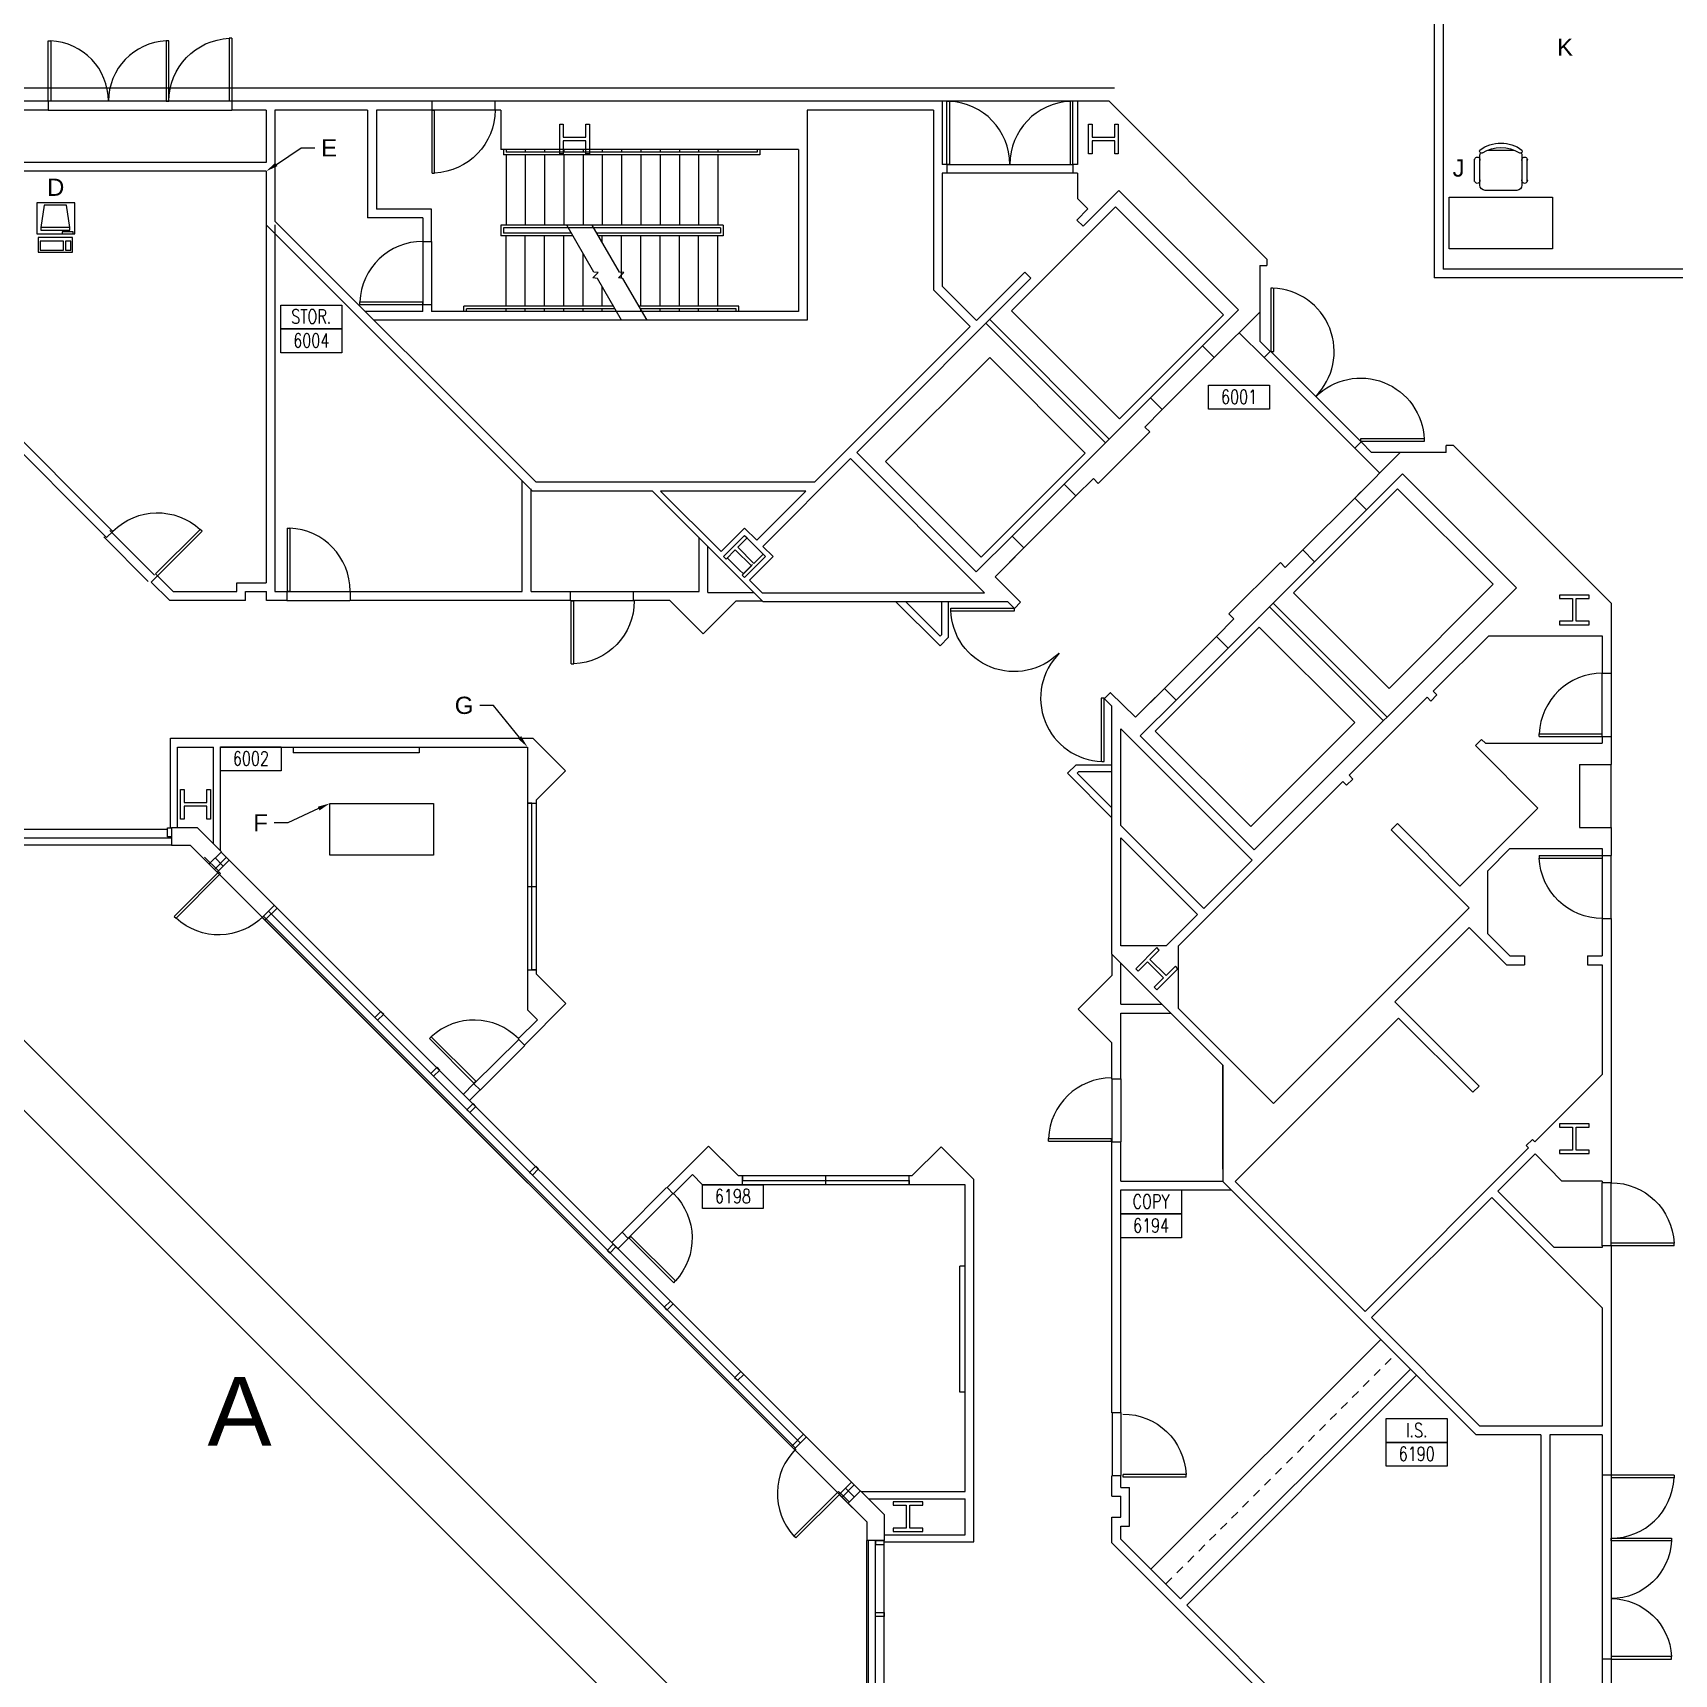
# Model space of a CAD drawing. Header units: metres. Extents: x 21.4 to 86, y 21.4 to 86.
# Drawn here: x 50.03 to 73.84, y 50.12 to 73.93 of the extents above; entities that cross this region are included whole.
import ezdxf
from ezdxf import colors
from ezdxf.entities.mleader import LeaderData, LeaderLine
from ezdxf.enums import TextEntityAlignment as Align
from ezdxf.math import Vec2, Vec3

# ---------------------------------------------------------------- set-up
doc = ezdxf.new("R2010")
doc.units = ezdxf.units.M
doc.header["$LTSCALE"] = 0.5
doc.header["$MEASUREMENT"] = 0
doc.linetypes.add('HIDDEN', pattern=[0.375, 0.25, -0.125])
for name, color, linetype in [('CHAIRS', 4, 'Continuous'), ('CPU', 6, 'Continuous'), ('E-B-FURR', 6, 'Continuous'), ('E-B-GLAZ', 8, 'Continuous'), ('E-B-MULL', 8, 'Continuous'), ('E-F-CASE', 4, 'Continuous'), ('E-F-DOOR', 3, 'Continuous'), ('E-F-STAIR', 8, 'Continuous'), ('E-S-COLM', 8, 'Continuous'), ('FURNITURE', 3, 'Continuous'), ('IDOORE', 2, 'Continuous'), ('IWALLE', 3, 'Continuous'), ('RMNUM', 40, 'Continuous')]:
    doc.layers.add(name, color=color, linetype=linetype)
for name, color, linetype, transparency in [('E-B-CORE', 8, 'Continuous', 0.5), ('E-B-ELEV', 8, 'Continuous', 0.25), ('E-B-SHEL', 40, 'Continuous', 0.25), ('E-C-HEAD', 5, 'Continuous', 0.25)]:
    doc.layers.add(name, color=color, linetype=linetype, transparency=transparency)
doc.layers.add('LABEL TEXT', color=1, linetype='Continuous', plot=False)
doc.styles.add('ROMANS', font='romans', dxfattribs={"width": 0.75, "height": 8})
doc.styles.get("Standard").update_dxf_attribs({"font": 'arial.ttf'})

# ---------------------------------------------------------------- blocks, each defined once
blk = doc.blocks.new('DOOR')
for p, q in [((23.430248, -26.001126), (23.430248, -62.225809)), ((25.177282, -26.001126), (23.430248, -26.001126)), ((25.177282, -62.225809), (25.177282, -26.001126)), ((23.902282, -62.225809), (25.177282, -62.225809))]:
    blk.add_line(p, q)
blk.add_arc((25.177282, -26.001126), 36.224684, 135, 267.984193)
blk = doc.blocks.new('DR-36')
for p, q in [((0, 36), (0, 0)), ((0, 36), (1.5, 36)), ((1.5, 36), (1.5, 0)), ((0, 0), (1.5, 0))]:
    blk.add_line(p, q)
blk.add_arc((0, 0), 36, 0, 87.61406)
blk = doc.blocks.new('DR-69P')
for points in [[(1.5, 0), (0, 0), (0, 34.5), (1.5, 34.5)], [(67.5, 0), (69, 0), (69, 34.5), (67.5, 34.5)]]:
    blk.add_lwpolyline(points, close=True)
for centre, start, end in [((0, 0), 0, 87.51045), ((69, 0), 92.48955, 180)]:
    blk.add_arc(centre, 34.5, start, end)
blk = doc.blocks.new('DR-72P')
for points in [[(1.5, 0), (0, 0), (0, 36), (1.5, 36)], [(70.5, 0), (72, 0), (72, 36), (70.5, 36)]]:
    blk.add_lwpolyline(points, close=True)
for centre, start, end in [((0, 0), 0, 87.61406), ((72, 0), 92.38594, 180)]:
    blk.add_arc(centre, 36, start, end)
blk = doc.blocks.new('RMNUM')
at = {"layer": 'RMNUM'}
blk.add_lwpolyline([(-16.33354, 6.674702), (18.388073, 6.674702), (18.388073, -6.982766), (-16.33354, -6.982766), (-16.33354, 6.674702)], dxfattribs=at)
at = {"layer": 'RMNUM', "style": 'ROMANS', "width": 0.75}
blk.add_attdef('NUMBER', text='', height=8, dxfattribs=at).set_placement((1.027267, 0.114097), align=Align.MIDDLE_CENTER)
blk = doc.blocks.new('RECTANG')
for p, q in [((1, 1), (0, 1)), ((0, 1), (0, 0)), ((1, 0), (1, 1)), ((0, 0), (1, 0))]:
    blk.add_line(p, q)
blk = doc.blocks.new('IBMAT', base_point=(61, 306))
for p, q in [((75, 307), (75, 306)), ((81, 307), (75, 307)), ((81, 306), (81, 307))]:
    blk.add_line(p, q)
at = {"xscale": 21, "yscale": 17, "zscale": 21}
blk.add_blockref('RECTANG', (61, 306), dxfattribs=at)
blk = doc.blocks.new('KEYBOARD', base_point=(60, 294))
for p, xscale, yscale, zscale in [((60, 294), 19, 8, 19), ((61, 295), 13, 5, 13), ((75, 295), 3, 5, 3)]:
    blk.add_blockref('RECTANG', p, dxfattribs=dict(xscale=xscale, yscale=yscale, zscale=zscale))
blk = doc.blocks.new('COMPUTER')
for p, q in [((-6.64, 16.23), (-8.5, 3.5)), ((6.08, 16.23), (-6.64, 16.23)), ((8, 3.5), (6.08, 16.23)), ((-8.5, 3.5), (-8.5, 2.04)), ((8, 3.5), (-8.5, 3.5)), ((-8.5, 2.04), (8, 2.04)), ((8, 2.04), (8, 3.5))]:
    blk.add_line(p, q)
at = {"xscale": 1.033846153846154, "yscale": 1.033846153846154, "zscale": 1.033846153846154}
for name, p in [('IBMAT', (-10.86, 0)), ('KEYBOARD', (-10.05, -10.5))]:
    blk.add_blockref(name, p, dxfattribs=at)
blk = doc.blocks.new('CHAIR7')
for p, q in [((20, 12), (3, 12)), ((5.12, 15.04), (17.88, 15.04)), ((0, 9), (0, -9)), ((23, -7.44), (23, 7.44)), ((3, -12), (20, -12)), ((5.12, -15), (17.88, -15))]:
    blk.add_line(p, q)
for centre, radius, start, end in [((3, 9), 3, 90, 180), ((5.56, 13.54), 1.56, 73.7398, 286.2602), ((17.44, 13.54), 1.56, 253.7398, 106.2602), ((20, 9), 3, 62.41556, 90), ((22.34, 11.12), 1.1, 53.30994, 212.02741), ((4.82, 0), 19.64, 327.57575, 32.42425), ((7, 0), 20, 323.1301, 36.8699), ((3, -9), 3, 180, 270), ((5.56, -13.5), 1.56, 73.7398, 286.2602), ((17.44, -13.5), 1.56, 253.7398, 106.2602), ((20, -9), 3, 270, 297.58444), ((22.34, -11.12), 1.1, 147.97259, 306.69006)]:
    blk.add_arc(centre, radius, start, end)

msp = doc.modelspace()

# ---------------------------------------------------------------- linework, layer by layer
at = {"layer": 'E-B-CORE'}
for p, q in [((50.254, 72.939), (49.632, 72.939)), ((50.254, 72.939), (50.254, 72.812)), ((53.543, 72.939), (52.921, 72.939)), ((52.921, 72.939), (52.921, 72.812)), ((55.823, 72.939), (53.543, 72.939)), ((55.823, 72.812), (55.823, 72.939)), ((63.221, 72.939), (56.737, 72.939)), ((56.737, 72.812), (56.737, 72.939)), ((63.221, 72.939), (63.221, 72.024)), ((65.642, 72.939), (65.186, 72.939)), ((65.186, 72.939), (65.186, 72.024)), ((67.93, 70.651), (65.642, 72.939)), ((50.254, 72.812), (49.759, 72.812)), ((53.416, 72.812), (52.921, 72.812)), ((53.416, 72.812), (53.416, 72.05)), ((54.889, 72.812), (53.543, 72.812)), ((53.543, 72.812), (53.543, 71.199)), ((54.889, 72.812), (54.889, 71.247)), ((55.016, 72.812), (55.016, 71.374)), ((55.823, 72.812), (55.016, 72.812)), ((56.82, 72.812), (56.737, 72.812)), ((56.82, 72.812), (56.82, 72.238)), ((61.265, 72.812), (61.265, 69.764)), ((63.094, 72.812), (61.265, 72.812)), ((63.094, 72.812), (63.094, 70.206)), ((61.138, 72.238), (56.82, 72.238)), ((61.138, 72.238), (61.138, 69.891)), ((53.416, 71.923), (49.632, 71.923)), ((53.416, 72.05), (49.759, 72.05)), ((53.416, 71.923), (53.416, 71.146)), ((63.289, 72.024), (63.221, 72.024)), ((63.289, 72.024), (63.289, 71.897)), ((65.186, 72.024), (65.118, 72.024)), ((65.118, 72.024), (65.118, 71.897)), ((63.221, 71.897), (63.221, 70.259)), ((63.289, 71.897), (63.221, 71.897)), ((65.186, 71.897), (65.118, 71.897)), ((65.186, 71.897), (65.186, 71.527)), ((65.186, 71.527), (65.336, 71.377)), ((65.265, 71.126), (65.785, 71.646)), ((65.785, 71.646), (67.518, 69.913)), ((57.331, 67.412), (53.543, 71.199)), ((55.69, 71.247), (54.889, 71.247)), ((55.817, 71.374), (55.016, 71.374)), ((55.69, 71.247), (55.69, 70.907)), ((55.817, 70.907), (55.817, 71.374)), ((65.175, 71.216), (65.336, 71.377)), ((65.265, 71.126), (65.175, 71.216)), ((57.278, 67.285), (53.416, 71.146)), ((55.69, 70.907), (55.817, 70.907)), ((67.828, 70.558), (67.93, 70.558)), ((67.828, 70.558), (67.828, 69.461)), ((67.93, 70.651), (67.93, 70.558)), ((61.983, 67.845), (64.51, 70.372)), ((63.221, 70.259), (63.719, 69.76)), ((63.719, 69.76), (64.42, 70.461)), ((64.51, 70.372), (64.42, 70.461)), ((63.094, 70.206), (63.63, 69.671)), ((55.69, 69.891), (54.851, 69.891)), ((61.265, 69.764), (54.978, 69.764)), ((55.69, 69.891), (55.69, 69.992)), ((55.69, 69.992), (55.817, 69.992)), ((55.817, 69.992), (55.817, 69.891)), ((61.138, 69.891), (55.817, 69.891)), ((66.998, 69.393), (67.518, 69.913)), ((67.168, 69.222), (67.828, 69.882)), ((61.371, 67.412), (63.63, 69.671)), ((67.528, 69.582), (67.89, 69.22)), ((66.998, 69.393), (67.168, 69.222)), ((67.828, 69.461), (67.98, 69.309)), ((67.89, 69.22), (67.98, 69.309)), ((64.991, 67.386), (66.243, 68.638)), ((66.243, 68.638), (66.414, 68.468)), ((66.16, 68.214), (66.414, 68.468)), ((65.487, 67.397), (66.232, 68.142)), ((66.16, 68.214), (66.232, 68.142)), ((69.207, 67.908), (69.297, 67.998)), ((69.569, 67.546), (69.207, 67.908)), ((69.451, 67.843), (69.297, 67.998)), ((70.534, 67.843), (70.534, 67.945)), ((70.636, 67.945), (70.534, 67.945)), ((72.923, 65.657), (70.636, 67.945)), ((60.622, 66.483), (61.893, 67.755)), ((61.893, 67.755), (63.837, 65.811)), ((61.983, 67.845), (63.716, 66.111)), ((69.207, 67.184), (69.866, 67.843)), ((70.534, 67.843), (69.451, 67.843)), ((61.371, 67.412), (57.331, 67.412)), ((64.991, 67.386), (65.162, 67.215)), ((65.162, 67.215), (65.415, 67.469)), ((65.415, 67.469), (65.487, 67.397)), ((69.377, 67.013), (69.898, 67.534)), ((71.55, 65.881), (69.898, 67.534)), ((59.022, 67.285), (57.278, 67.285)), ((59.022, 67.285), (60.62, 65.684)), ((61.244, 67.285), (59.139, 67.285)), ((59.139, 67.285), (60.016, 66.407)), ((60.532, 66.573), (61.244, 67.285)), ((69.207, 67.184), (69.296, 67.274)), ((69.377, 67.013), (69.207, 67.184)), ((60.357, 66.748), (60.016, 66.407)), ((60.357, 66.748), (60.532, 66.573)), ((60.357, 66.641), (60.662, 66.335)), ((60.622, 66.483), (60.77, 66.335)), ((63.716, 66.111), (64.237, 66.632)), ((63.716, 66.111), (64.237, 66.632)), ((63.99, 66.043), (64.407, 66.461)), ((64.154, 66.207), (64.407, 66.461)), ((64.237, 66.632), (64.407, 66.461)), ((64.237, 66.632), (64.407, 66.461)), ((68.199, 66.176), (68.452, 66.43)), ((68.623, 66.259), (68.452, 66.43)), ((60.105, 66.317), (60.28, 66.142)), ((60.77, 66.335), (60.428, 65.994)), ((67.37, 65.006), (68.623, 66.259)), ((67.382, 65.503), (68.127, 66.248)), ((68.199, 66.176), (68.127, 66.248)), ((60.28, 66.142), (60.339, 66.084)), ((60.428, 65.994), (60.611, 65.811)), ((63.99, 66.043), (64.359, 65.671)), ((60.611, 65.811), (63.837, 65.811)), ((67.748, 62.08), (71.55, 65.881)), ((60.62, 65.684), (64.168, 65.684)), ((63.191, 65.038), (62.544, 65.684)), ((63.191, 65.038), (62.544, 65.684)), ((63.191, 65.182), (62.688, 65.684)), ((63.215, 65.206), (63.215, 65.684)), ((63.316, 65.164), (63.316, 65.684)), ((64.168, 65.684), (64.27, 65.581)), ((64.27, 65.581), (64.359, 65.671)), ((67.454, 65.431), (67.382, 65.503)), ((72.923, 65.657), (72.923, 64.642)), ((67.2, 65.177), (67.454, 65.431)), ((63.215, 65.206), (63.191, 65.182)), ((63.316, 65.164), (63.191, 65.038)), ((67.37, 65.006), (67.2, 65.177)), ((70.345, 64.383), (71.149, 65.187)), ((71.149, 65.187), (72.796, 65.187)), ((72.796, 65.187), (72.796, 64.642)), ((72.796, 64.642), (72.923, 64.642)), ((65.573, 64.272), (65.662, 64.362)), ((66.028, 64.005), (65.661, 64.364)), ((66.028, 64.005), (66.445, 64.423)), ((66.192, 64.169), (66.445, 64.423)), ((66.616, 64.252), (66.445, 64.423)), ((66.616, 64.252), (66.445, 64.423)), ((69.124, 63.162), (70.255, 64.293)), ((70.309, 64.239), (70.255, 64.293)), ((70.309, 64.239), (70.399, 64.329)), ((70.399, 64.329), (70.345, 64.383)), ((65.684, 64.164), (65.572, 64.274)), ((65.684, 62.688), (65.684, 64.164)), ((66.096, 63.732), (66.616, 64.252)), ((66.096, 63.732), (66.616, 64.252)), ((65.811, 62.436), (65.811, 63.837)), ((67.716, 61.933), (65.811, 63.837)), ((67.748, 62.08), (66.096, 63.732)), ((70.956, 63.593), (71.046, 63.682)), ((71.862, 62.686), (70.956, 63.593)), ((71.102, 63.626), (71.046, 63.682)), ((71.102, 63.626), (72.796, 63.626)), ((72.796, 63.727), (72.923, 63.727)), ((72.796, 63.727), (72.796, 63.626)), ((72.923, 63.727), (72.923, 63.321)), ((65.164, 63.316), (65.038, 63.191)), ((65.684, 62.544), (65.038, 63.191)), ((65.684, 62.544), (65.038, 63.191)), ((65.164, 63.316), (65.684, 63.316)), ((65.206, 63.215), (65.182, 63.191)), ((65.684, 62.688), (65.182, 63.191)), ((65.206, 63.215), (65.684, 63.215)), ((69.088, 63.018), (69.178, 63.108)), ((69.178, 63.108), (69.124, 63.162)), ((72.466, 63.321), (72.466, 62.406)), ((72.466, 63.321), (72.923, 63.321)), ((65.684, 60.566), (65.684, 63.087)), ((66.651, 60.689), (69.034, 63.072)), ((69.088, 63.018), (69.034, 63.072)), ((71.862, 62.686), (70.731, 61.555)), ((65.684, 62.369), (65.684, 62.544)), ((67.015, 61.232), (65.811, 62.436)), ((69.734, 62.371), (69.824, 62.461)), ((70.731, 61.555), (69.824, 62.461)), ((72.466, 62.406), (72.923, 62.406)), ((72.923, 62.406), (72.923, 62)), ((65.684, 60.566), (65.684, 62.189)), ((66.925, 61.142), (65.811, 62.256)), ((65.811, 60.689), (65.811, 62.256)), ((70.866, 61.24), (69.734, 62.371)), ((67.015, 61.232), (67.716, 61.933)), ((71.457, 62.102), (71.134, 61.778)), ((71.457, 62.102), (72.796, 62.102)), ((72.796, 62.102), (72.796, 62)), ((72.796, 62), (72.923, 62)), ((71.134, 60.864), (71.134, 61.778)), ((68.028, 58.402), (70.866, 61.24)), ((66.472, 60.689), (66.925, 61.142)), ((69.788, 59.875), (70.866, 60.952)), ((71.405, 60.414), (70.866, 60.952)), ((72.796, 61.086), (72.923, 61.086)), ((72.796, 61.086), (72.796, 60.541)), ((72.923, 61.086), (72.923, 57.252)), ((71.457, 60.541), (71.134, 60.864)), ((67.292, 58.959), (65.684, 60.566)), ((66.472, 60.689), (65.811, 60.689)), ((66.651, 59.779), (66.651, 60.689)), ((71.457, 60.541), (71.67, 60.541)), ((71.67, 60.541), (71.67, 60.414)), ((72.584, 60.541), (72.584, 60.414)), ((72.584, 60.541), (72.796, 60.541)), ((71.405, 60.414), (71.67, 60.414)), ((72.584, 60.414), (72.796, 60.414)), ((72.796, 60.414), (72.796, 58.824)), ((68.028, 58.402), (66.651, 59.779)), ((71.01, 58.654), (69.788, 59.875)), ((67.471, 57.271), (69.842, 59.641)), ((70.92, 58.564), (69.842, 59.641)), ((67.292, 57.45), (67.292, 58.959)), ((67.292, 58.959), (67.292, 57.271)), ((71.818, 57.845), (72.796, 58.824)), ((70.92, 58.564), (71.01, 58.654)), ((71.692, 57.791), (71.782, 57.881)), ((71.818, 57.845), (71.782, 57.881)), ((69.357, 55.385), (71.728, 57.756)), ((71.282, 57.13), (71.821, 57.669)), ((71.728, 57.756), (71.692, 57.791)), ((71.821, 57.669), (72.212, 57.277)), ((70.968, 53.594), (67.292, 57.271)), ((69.357, 55.385), (67.471, 57.271)), ((72.796, 57.277), (72.212, 57.277)), ((72.796, 57.277), (72.796, 57.252)), ((72.923, 57.252), (72.796, 57.252)), ((69.447, 55.295), (71.192, 57.04)), ((71.192, 57.04), (72.796, 55.436)), ((71.282, 57.13), (72.1, 56.312)), ((72.796, 56.312), (72.1, 56.312)), ((72.796, 56.337), (72.796, 56.312)), ((72.923, 56.337), (72.796, 56.337)), ((72.923, 56.337), (72.923, 53.01)), ((71.021, 53.721), (69.447, 55.295)), ((72.796, 55.436), (72.796, 53.721)), ((71.907, 53.594), (70.968, 53.594)), ((72.796, 53.721), (71.021, 53.721)), ((71.907, 53.594), (71.907, 49.632)), ((72.034, 53.594), (72.034, 49.759)), ((72.796, 53.594), (72.034, 53.594)), ((72.796, 53.594), (72.796, 53.01)), ((72.923, 53.01), (72.796, 53.01)), ((72.796, 50.343), (72.796, 49.759)), ((72.923, 50.343), (72.796, 50.343)), ((72.923, 50.343), (72.923, 49.632))]:
    msp.add_line(p, q, dxfattribs=at)
at = {"layer": 'E-B-ELEV'}
for p, q in [((65.644, 68.039), (63.911, 69.772)), ((65.59, 67.985), (63.857, 69.718)), ((67.97, 65.606), (69.622, 63.953)), ((68.024, 65.66), (69.676, 64.007))]:
    msp.add_line(p, q, dxfattribs=at)
for points in [[(64.228, 69.898), (65.794, 68.333), (67.303, 69.841), (65.737, 71.407)], [(62.402, 67.713), (63.911, 69.222), (65.297, 67.836), (63.788, 66.327)], [(69.703, 64.423), (68.317, 65.809), (69.826, 67.318), (71.212, 65.932)], [(67.697, 62.418), (69.206, 63.926), (67.82, 65.312), (66.311, 63.804)]]:
    msp.add_lwpolyline(points, close=True, dxfattribs=at)
at = {"layer": 'E-B-FURR'}
for p, q in [((70.36, 74.897), (70.36, 70.376)), ((70.487, 74.897), (70.487, 70.503)), ((53.416, 71.146), (53.416, 65.954)), ((53.543, 71.146), (53.543, 65.827)), ((74.577, 70.503), (70.487, 70.503)), ((75.186, 70.376), (70.36, 70.376)), ((48.397, 69.317), (51.103, 66.611)), ((48.524, 69.37), (51.193, 66.7)), ((57.132, 65.827), (57.132, 67.43)), ((57.259, 65.827), (57.259, 67.315)), ((51.196, 66.704), (51.103, 66.611)), ((59.698, 65.827), (59.698, 66.608)), ((59.825, 65.813), (59.825, 66.481)), ((51.841, 66.055), (51.75, 65.964)), ((51.75, 65.964), (52.014, 65.7)), ((51.84, 66.054), (52.067, 65.827)), ((52.991, 65.954), (53.416, 65.954)), ((52.991, 65.827), (52.991, 65.954)), ((52.067, 65.827), (52.991, 65.827)), ((53.118, 65.697), (53.118, 65.827)), ((53.118, 65.827), (53.422, 65.827)), ((53.422, 65.697), (53.422, 65.827)), ((53.543, 65.827), (53.718, 65.827)), ((53.718, 65.832), (53.718, 65.7)), ((54.635, 65.832), (54.635, 65.7)), ((54.635, 65.827), (57.132, 65.827)), ((57.259, 65.827), (57.83, 65.827)), ((57.83, 65.692), (57.83, 65.827)), ((58.744, 65.692), (58.744, 65.827)), ((58.744, 65.827), (59.698, 65.827)), ((59.825, 65.813), (60.491, 65.813)), ((52.014, 65.7), (53.118, 65.7)), ((53.422, 65.7), (53.718, 65.7)), ((54.635, 65.7), (57.83, 65.7)), ((58.744, 65.7), (59.265, 65.7)), ((59.265, 65.7), (59.754, 65.212)), ((59.754, 65.212), (60.228, 65.686)), ((60.618, 65.686), (60.228, 65.686)), ((52.029, 62.398), (52.029, 63.699)), ((52.029, 63.699), (57.285, 63.699)), ((52.131, 62.398), (52.131, 63.572)), ((52.131, 63.572), (52.653, 63.572)), ((52.653, 62.168), (52.653, 63.572)), ((52.755, 62.067), (52.755, 63.572)), ((52.755, 63.572), (57.207, 63.572)), ((57.207, 63.572), (57.207, 59.762)), ((57.285, 63.699), (57.759, 63.225)), ((53.808, 63.566), (53.808, 63.489)), ((55.637, 63.489), (53.808, 63.489)), ((55.637, 63.566), (55.637, 63.489)), ((57.334, 62.8), (57.759, 63.225)), ((57.334, 62.8), (57.334, 60.284)), ((40.589, 62.382), (51.987, 62.382)), ((52.766, 62.049), (62.031, 52.783)), ((65.684, 60.566), (65.684, 60.258)), ((57.334, 60.284), (57.765, 59.851)), ((65.196, 59.77), (65.684, 60.258)), ((65.811, 59.84), (65.811, 60.439)), ((57.765, 59.851), (57.165, 59.248)), ((57.207, 59.762), (57.353, 59.617)), ((65.684, 59.281), (65.196, 59.77)), ((65.811, 59.84), (66.41, 59.84)), ((57.353, 59.617), (57.074, 59.337)), ((65.811, 58.76), (65.811, 59.713)), ((65.811, 59.713), (66.537, 59.713)), ((57.071, 59.34), (57.165, 59.248)), ((65.684, 58.76), (65.684, 59.281)), ((56.426, 58.685), (56.278, 58.536)), ((56.52, 58.6), (56.368, 58.447)), ((56.43, 58.688), (56.52, 58.6)), ((65.677, 58.76), (65.811, 58.76)), ((59.835, 57.781), (59.232, 57.181)), ((60.267, 57.35), (59.835, 57.781)), ((60.22, 57.398), (59.835, 57.781)), ((62.784, 57.35), (63.209, 57.775)), ((63.683, 57.301), (63.209, 57.775)), ((65.677, 57.845), (65.811, 57.845)), ((65.684, 53.914), (65.684, 57.845)), ((65.811, 57.275), (65.811, 57.845)), ((59.324, 57.087), (59.232, 57.181)), ((59.601, 57.369), (59.321, 57.09)), ((59.746, 57.223), (59.601, 57.369)), ((63.556, 57.223), (59.746, 57.223)), ((62.784, 57.35), (60.267, 57.35)), ((63.556, 52.771), (63.556, 57.223)), ((63.683, 52.045), (63.683, 57.301)), ((65.811, 57.275), (67.3, 57.275)), ((65.811, 53.914), (65.811, 57.148)), ((65.811, 57.148), (67.415, 57.148)), ((58.58, 56.534), (58.428, 56.382)), ((58.67, 56.445), (58.518, 56.292)), ((58.58, 56.534), (58.67, 56.445)), ((58.519, 56.294), (58.43, 56.384)), ((63.48, 54.212), (63.48, 56.041)), ((63.556, 56.041), (63.48, 56.041)), ((66.679, 51.214), (70.014, 54.549)), ((66.769, 51.124), (70.103, 54.459)), ((63.556, 54.212), (63.48, 54.212)), ((65.817, 53.914), (65.684, 53.914)), ((65.684, 52.704), (65.684, 53)), ((65.817, 53), (65.684, 53)), ((65.811, 52.831), (65.811, 53)), ((62.051, 52.771), (63.556, 52.771)), ((62.152, 52.669), (63.556, 52.669)), ((63.556, 52.147), (63.556, 52.669)), ((65.681, 52.704), (65.811, 52.704)), ((65.811, 52.831), (65.938, 52.831)), ((65.811, 52.399), (65.811, 52.704)), ((65.938, 52.272), (65.938, 52.831)), ((65.681, 52.399), (65.811, 52.399)), ((65.684, 52.03), (65.684, 52.399)), ((62.382, 52.147), (63.556, 52.147)), ((65.811, 52.082), (65.811, 52.272)), ((65.811, 52.272), (65.938, 52.272)), ((62.382, 52.045), (63.683, 52.045)), ((62.382, 40.589), (62.382, 52.003)), ((69.302, 48.412), (65.684, 52.03)), ((66.679, 51.214), (65.811, 52.082)), ((69.354, 48.539), (66.769, 51.124))]:
    msp.add_line(p, q, dxfattribs=at)
at = {"layer": 'E-B-GLAZ'}
for p, q in [((40.589, 62.255), (52.045, 62.255)), ((40.589, 62.154), (52.045, 62.154)), ((52.706, 61.756), (52.497, 61.964)), ((52.724, 61.774), (52.523, 61.975)), ((52.842, 61.973), (52.663, 61.793)), ((52.795, 61.846), (52.679, 61.963)), ((52.882, 61.932), (52.703, 61.753)), ((57.207, 61.551), (57.334, 61.551)), ((53.537, 61.277), (53.359, 61.099)), ((53.577, 61.237), (53.4, 61.059)), ((61.168, 53.474), (53.45, 61.191)), ((61.078, 53.384), (53.361, 61.101)), ((61.096, 53.402), (53.379, 61.119)), ((61.535, 57.223), (61.535, 57.35)), ((61.211, 53.604), (61.03, 53.422)), ((61.251, 53.563), (61.07, 53.382)), ((61.906, 52.908), (61.727, 52.728)), ((61.946, 52.868), (61.767, 52.688)), ((62.128, 52.333), (61.73, 52.731)), ((61.875, 52.622), (61.748, 52.749)), ((61.947, 52.695), (61.82, 52.821)), ((62.128, 40.589), (62.128, 52.061)), ((62.154, 40.589), (62.154, 52.061)), ((62.255, 40.589), (62.255, 52.061))]:
    msp.add_line(p, q, dxfattribs=at)
for points in [[(57.209, 60.342), (57.336, 60.342), (57.269, 60.342), (57.269, 62.759), (57.209, 62.759), (57.336, 62.759)], [(60.326, 57.225), (60.326, 57.352), (60.326, 57.285), (62.743, 57.285), (62.743, 57.225), (62.743, 57.352)]]:
    msp.add_lwpolyline(points, dxfattribs=at)
at = {"layer": 'E-B-MULL'}
for points in [[(51.987, 62.271), (51.987, 62.398), (52.044, 62.398), (52.044, 62.271)], [(55.033, 59.608), (55.123, 59.698), (55.082, 59.738), (54.992, 59.649)], [(55.846, 58.796), (55.936, 58.886), (55.896, 58.927), (55.806, 58.837)], [(56.369, 58.269), (56.459, 58.359), (56.418, 58.399), (56.329, 58.31)], [(57.28, 57.362), (57.369, 57.452), (57.329, 57.492), (57.239, 57.402)], [(58.361, 56.271), (58.451, 56.361), (58.491, 56.32), (58.401, 56.23)], [(59.19, 55.445), (59.28, 55.534), (59.32, 55.494), (59.23, 55.404)], [(60.212, 54.422), (60.302, 54.512), (60.343, 54.472), (60.253, 54.382)], [(62.255, 52.003), (62.382, 52.003), (62.382, 52.06), (62.255, 52.06)], [(62.255, 51.018), (62.382, 51.018), (62.382, 50.961), (62.255, 50.961)]]:
    msp.add_lwpolyline(points, close=True, dxfattribs=at)
at = {"layer": 'E-B-SHEL'}
for p, q in [((52.045, 62.398), (52.045, 62.144)), ((52.423, 62.398), (52.045, 62.398)), ((52.769, 62.052), (52.423, 62.398)), ((52.318, 62.144), (52.045, 62.144)), ((52.589, 61.874), (52.318, 62.144)), ((52.769, 62.052), (52.588, 61.873)), ((59.334, 48.87), (48.87, 59.334)), ((59.335, 49.886), (49.886, 59.335)), ((62.036, 52.785), (61.857, 52.604)), ((62.036, 52.785), (62.382, 52.439)), ((61.858, 52.605), (62.128, 52.334)), ((62.382, 52.439), (62.382, 52.061)), ((62.128, 52.334), (62.128, 52.061)), ((62.382, 52.061), (62.128, 52.061))]:
    msp.add_line(p, q, dxfattribs=at)
at = {"layer": 'E-C-HEAD'}
for p, q in [((65.721, 73.129), (48.222, 73.129)), ((52.921, 72.939), (50.254, 72.939)), ((56.737, 72.939), (55.823, 72.939)), ((65.186, 72.939), (63.221, 72.939)), ((50.254, 72.812), (52.921, 72.812)), ((56.737, 72.812), (55.823, 72.812)), ((63.289, 72.024), (65.118, 72.024)), ((65.118, 71.897), (63.289, 71.897)), ((55.69, 70.907), (55.69, 69.992)), ((55.817, 70.907), (55.817, 69.992)), ((66.243, 68.638), (66.998, 69.393)), ((69.297, 67.998), (67.982, 69.312)), ((66.414, 68.468), (67.168, 69.222)), ((69.207, 67.908), (67.893, 69.222)), ((64.991, 67.386), (64.237, 66.632)), ((65.162, 67.215), (64.407, 66.461)), ((69.207, 67.184), (68.452, 66.43)), ((69.377, 67.013), (68.623, 66.259)), ((51.797, 66.065), (51.151, 66.711)), ((51.708, 65.975), (51.061, 66.621)), ((54.629, 65.822), (53.715, 65.822)), ((58.743, 65.822), (57.829, 65.822)), ((54.629, 65.695), (53.715, 65.695)), ((58.743, 65.695), (57.829, 65.695)), ((66.445, 64.423), (67.2, 65.177)), ((66.616, 64.252), (67.37, 65.006)), ((72.796, 63.727), (72.796, 64.642)), ((72.923, 64.642), (72.923, 63.727)), ((72.923, 62.406), (72.923, 63.321)), ((72.796, 62), (72.796, 61.086)), ((72.923, 61.086), (72.923, 62)), ((52.575, 61.889), (61.841, 52.624)), ((56.431, 58.687), (57.08, 59.331)), ((56.521, 58.596), (57.169, 59.241)), ((65.684, 58.76), (65.684, 57.845)), ((65.811, 58.76), (65.811, 57.845)), ((58.58, 56.537), (59.225, 57.185)), ((72.796, 56.337), (72.796, 57.252)), ((72.923, 56.337), (72.923, 57.252)), ((58.67, 56.447), (59.315, 57.096)), ((65.686, 53.919), (65.686, 53.005)), ((65.813, 53.919), (65.813, 53.005)), ((72.796, 53.01), (72.796, 50.343)), ((72.923, 53.01), (72.923, 50.343))]:
    msp.add_line(p, q, dxfattribs=at)
at = {"layer": 'E-F-CASE'}
msp.add_line((66.25, 51.647), (69.583, 54.98), dxfattribs=at)
at = {"layer": 'E-F-CASE', "linetype": 'HIDDEN'}
msp.add_line((66.465, 51.432), (69.798, 54.764), dxfattribs=at)
at = {"layer": 'E-F-STAIR'}
for p, q in [((56.858, 72.238), (56.858, 72.161)), ((60.579, 72.161), (56.858, 72.161)), ((56.896, 72.238), (56.896, 72.2)), ((60.541, 72.2), (56.896, 72.2)), ((56.896, 72.161), (56.896, 71.14)), ((57.175, 72.238), (57.175, 72.2)), ((57.175, 72.161), (57.175, 71.14)), ((57.455, 72.238), (57.455, 72.2)), ((57.455, 72.161), (57.455, 71.14)), ((57.734, 72.238), (57.734, 72.2)), ((57.734, 72.161), (57.734, 71.14)), ((58.014, 72.238), (58.014, 72.2)), ((58.014, 72.161), (58.014, 71.14)), ((58.293, 72.238), (58.293, 72.2)), ((58.293, 72.161), (58.293, 71.14)), ((58.572, 72.238), (58.572, 72.2)), ((58.572, 72.161), (58.572, 71.14)), ((58.852, 72.238), (58.852, 72.2)), ((58.852, 72.161), (58.852, 71.14)), ((59.131, 72.238), (59.131, 72.2)), ((59.131, 72.161), (59.131, 71.14)), ((59.411, 72.238), (59.411, 72.2)), ((59.411, 72.161), (59.411, 71.14)), ((59.69, 72.238), (59.69, 72.2)), ((59.69, 72.161), (59.69, 71.14)), ((59.969, 72.238), (59.969, 72.2)), ((59.969, 72.161), (59.969, 71.14)), ((60.541, 72.238), (60.541, 72.2)), ((60.579, 72.238), (60.579, 72.161)), ((60.046, 71.14), (56.82, 71.14)), ((56.82, 71.14), (56.82, 70.988)), ((57.864, 70.988), (56.82, 70.988)), ((60.008, 71.102), (56.858, 71.102)), ((56.858, 71.102), (56.858, 71.026)), ((57.842, 71.026), (56.858, 71.026)), ((56.896, 69.967), (56.896, 70.988)), ((57.175, 69.967), (57.175, 70.988)), ((57.455, 69.967), (57.455, 70.988)), ((57.734, 69.967), (57.734, 70.988)), ((60.008, 71.026), (58.214, 71.026)), ((60.046, 70.988), (58.236, 70.988)), ((58.293, 70.889), (58.293, 70.988)), ((58.572, 70.373), (58.572, 70.988)), ((58.852, 69.967), (58.852, 70.988)), ((59.131, 69.967), (59.131, 70.988)), ((59.411, 69.967), (59.411, 70.988)), ((59.69, 69.967), (59.69, 70.988)), ((59.969, 69.967), (59.969, 70.988)), ((60.008, 71.102), (60.008, 71.026)), ((60.046, 71.14), (60.046, 70.988)), ((58.014, 69.967), (58.014, 70.729)), ((58.293, 69.967), (58.293, 70.245)), ((58.453, 69.967), (56.286, 69.967)), ((56.286, 69.891), (56.286, 69.967)), ((58.475, 69.929), (56.325, 69.929)), ((56.325, 69.891), (56.325, 69.929)), ((56.896, 69.891), (56.896, 69.929)), ((57.175, 69.891), (57.175, 69.929)), ((57.455, 69.891), (57.455, 69.929)), ((57.734, 69.891), (57.734, 69.929)), ((58.014, 69.891), (58.014, 69.929)), ((58.293, 69.891), (58.293, 69.929)), ((60.274, 69.967), (58.825, 69.967)), ((60.236, 69.929), (58.847, 69.929)), ((58.852, 69.891), (58.852, 69.929)), ((59.131, 69.891), (59.131, 69.929)), ((59.411, 69.891), (59.411, 69.929)), ((59.69, 69.891), (59.69, 69.929)), ((59.969, 69.891), (59.969, 69.929)), ((60.236, 69.891), (60.236, 69.929)), ((60.274, 69.891), (60.274, 69.967))]:
    msp.add_line(p, q, dxfattribs=at)
for points in [[(58.571, 69.764), (58.221, 70.37), (58.157, 70.378), (58.231, 70.453), (58.168, 70.461), (57.776, 71.14)], [(58.942, 69.764), (58.592, 70.37), (58.529, 70.378), (58.603, 70.453), (58.54, 70.461), (58.148, 71.14)]]:
    msp.add_lwpolyline(points, dxfattribs=at)
at = {"layer": 'E-S-COLM'}
for p, q in [((60.473, 66.219), (60.338, 66.084)), ((60.374, 66.048), (60.374, 66.048))]:
    msp.add_line(p, q, dxfattribs=at)
for points in [[(58.056, 72.607), (58.106, 72.607), (58.106, 72.175), (58.056, 72.175), (58.056, 72.366), (57.725, 72.366), (57.725, 72.175), (57.675, 72.175), (57.675, 72.607), (57.725, 72.607), (57.725, 72.417), (58.056, 72.417)], [(65.727, 72.607), (65.777, 72.607), (65.777, 72.175), (65.727, 72.175), (65.727, 72.366), (65.396, 72.366), (65.396, 72.175), (65.346, 72.175), (65.346, 72.607), (65.396, 72.607), (65.396, 72.417), (65.727, 72.417)], [(60.087, 66.299), (60.051, 66.335), (60.357, 66.641), (60.392, 66.605), (60.258, 66.47), (60.491, 66.236), (60.626, 66.371), (60.662, 66.335), (60.357, 66.03), (60.321, 66.066), (60.455, 66.201), (60.222, 66.434)], [(72.607, 65.727), (72.607, 65.777), (72.175, 65.777), (72.175, 65.727), (72.366, 65.727), (72.366, 65.396), (72.175, 65.396), (72.175, 65.346), (72.607, 65.346), (72.607, 65.396), (72.417, 65.396), (72.417, 65.727)], [(52.558, 62.957), (52.608, 62.957), (52.608, 62.525), (52.558, 62.525), (52.558, 62.716), (52.227, 62.716), (52.227, 62.525), (52.177, 62.525), (52.177, 62.957), (52.227, 62.957), (52.227, 62.767), (52.558, 62.767)], [(66.299, 60.087), (66.335, 60.051), (66.641, 60.357), (66.605, 60.392), (66.47, 60.258), (66.236, 60.491), (66.371, 60.626), (66.335, 60.662), (66.03, 60.357), (66.066, 60.321), (66.201, 60.455), (66.434, 60.222)], [(72.607, 58.056), (72.607, 58.106), (72.175, 58.106), (72.175, 58.056), (72.366, 58.056), (72.366, 57.725), (72.175, 57.725), (72.175, 57.675), (72.607, 57.675), (72.607, 57.725), (72.417, 57.725), (72.417, 58.056)], [(62.941, 52.574), (62.941, 52.624), (62.509, 52.624), (62.509, 52.574), (62.7, 52.574), (62.7, 52.243), (62.509, 52.243), (62.509, 52.193), (62.941, 52.193), (62.941, 52.243), (62.751, 52.243), (62.751, 52.574)]]:
    msp.add_lwpolyline(points, close=True, dxfattribs=at)
at = {"layer": 'FURNITURE'}
for points in [[(70.576, 71.547), (72.076, 71.547), (72.076, 70.797), (70.576, 70.797)], [(54.342, 62.755), (55.842, 62.755), (55.842, 62.005), (54.342, 62.005)]]:
    msp.add_lwpolyline(points, close=True, dxfattribs=at)
at = {"layer": 'IWALLE'}
for p, q in [((72.923, 65.657), (70.636, 67.945)), ((60.838, 65.811), (62.944, 65.811))]:
    msp.add_line(p, q, dxfattribs=at)

# ---------------------------------------------------------------- block references
at = {"xscale": 0.0254, "yscale": 0.0254, "zscale": 0.0254}
for p, values in [((54.046, 69.814), {'NUMBER': 'STOR.'}), ((54.046, 69.467), {'NUMBER': '6004'}), ((67.502, 68.65), {'NUMBER': '6001'}), ((53.17, 63.403), {'NUMBER': '6002'}), ((60.161, 57.054), {'NUMBER': '6198'}), ((66.226, 56.978), {'NUMBER': 'COPY'}), ((66.226, 56.631), {'NUMBER': '6194'}), ((70.079, 53.662), {'NUMBER': 'I.S.'}), ((70.079, 53.316), {'NUMBER': '6190'})]:
    msp.add_blockref('RMNUM', p, dxfattribs=at).add_auto_attribs(values)
at = {"layer": 'CHAIRS', "lineweight": -3, "xscale": -0.02540000000000001, "yscale": 0.0254, "zscale": 0.0254, "rotation": 270}
msp.add_blockref('CHAIR7', (71.326, 71.647), dxfattribs=at)
at = {"layer": 'CPU', "lineweight": -3, "xscale": 0.0254, "yscale": 0.0254, "zscale": 0.0254}
msp.add_blockref('COMPUTER', (50.367, 71.018), dxfattribs=at)
at = {"layer": 'E-F-DOOR', "yscale": 0.0254, "zscale": 0.0254}
for name, p, xscale in [('DR-69P', (50.254, 72.939), 0.0254), ('DR-36', (52.921, 72.939), -0.0254), ('DR-72P', (63.289, 72.024), 0.0254)]:
    msp.add_blockref(name, p, dxfattribs=dict(at, xscale=xscale))
for name, p, xscale, rotation in [('DR-36', (55.823, 72.812), -0.0254, 180), ('DR-36', (55.69, 69.992), 0.0254, 90), ('DR-36', (51.841, 66.055), -0.0254, 315.018962), ('DR-36', (53.721, 65.834), 0.0254, 359.981038), ('DR-36', (57.842, 65.692), -0.0254, 180.018962), ('DR-36', (72.796, 63.727), 0.0254, 90), ('DR-36', (72.796, 62), -0.0254, 90), ('DR-36', (52.729, 61.762), -0.0254, 135.0983900000001), ('DR-36', (56.431, 58.697), 0.0254, 44.98103799999999), ('DR-36', (65.677, 57.857), 0.0254, 89.981038), ('DR-36', (72.923, 56.337), -0.0254, 270), ('DR-36', (58.681, 56.447), -0.0254, 225.018962), ('DR-36', (65.845, 52.982), -0.0254, 270.018962), ('DR-36', (61.746, 52.745), 0.0254, 134.90161), ('DR-36', (72.923, 53.01), 0.0254, 270), ('DR-69P', (72.923, 50.343), -0.0254, 270)]:
    msp.add_blockref(name, p, dxfattribs=dict(at, xscale=xscale, rotation=rotation))
at = {"layer": 'IDOORE', "yscale": 0.0254, "zscale": 0.0254}
for p, xscale, rotation in [((68.627, 68.648), 0.0254, 180), ((68.632, 68.643), -0.0254, 90), ((64.926, 64.947), -0.0254, 270)]:
    msp.add_blockref('DOOR', p, dxfattribs=dict(at, xscale=xscale, rotation=rotation))
at = {"layer": 'IDOORE', "xscale": 0.0254, "yscale": 0.0254, "zscale": 0.0254}
msp.add_blockref('DOOR', (64.931, 64.942), dxfattribs=at)

# ---------------------------------------------------------------- texts
at = {"layer": 'LABEL TEXT'}
for s, height, p in [('K', 0.25, (72.139, 73.599)), ('J', 0.25, (70.625, 71.846)), ('D', 0.25, (50.238, 71.567)), ('A', 1, (52.566, 53.436))]:
    msp.add_text(s, height=height, dxfattribs=at).set_placement(p)

# ---------------------------------------------------------------- leaders
ml = msp.add_multileader_mtext('Standard', dxfattribs=at)
ml.set_content('E', color=256)
ml.set_leader_properties()
ml.build(insert=Vec2(0, 0))
ml.multileader.update_dxf_attribs({"dogleg_length": 0.36, "arrow_head_size": 0.18})
ctx = ml.context
ctx.base_point, ctx.char_height, ctx.arrow_head_size, ctx.landing_gap_size, ctx.plane_origin = Vec3(54.124, 72.263), 0.25, 0.18, 0.09, Vec3(53.416, 71.923)
notes = []
notes.append((ctx, [(0, (1, 1, 0), (53.926, 72.263), (1, 0), 0.198, [(0, [(53.416, 71.923)], 0, [])])]))
ctx.mtext.insert, ctx.mtext.flow_direction = Vec3(54.214, 72.388), 5
ml = msp.add_multileader_mtext('Standard', dxfattribs=at)
ml.set_content('G', color=256)
ml.set_leader_properties()
ml.build(insert=Vec2(0, 0))
ml.multileader.update_dxf_attribs({"dogleg_length": 0.36, "arrow_head_size": 0.18})
ctx = ml.context
ctx.base_point, ctx.char_height, ctx.arrow_head_size, ctx.landing_gap_size, ctx.plane_origin = Vec3(56.103, 64.175), 0.25, 0.18, 0.09, Vec3(57.165, 63.559)
ctx.text_align_type = 2
notes.append((ctx, [(1, (1, 1, 0), (56.713, 64.175), (-1, 0), 0.198, [(0, [(57.207, 63.572)], 0, [])])]))
ctx.mtext.insert, ctx.mtext.alignment, ctx.mtext.flow_direction = Vec3(56.424, 64.302), 3, 5
ml = msp.add_multileader_mtext('Standard', dxfattribs=at)
ml.set_content('F', color=256)
ml.set_leader_properties()
ml.build(insert=Vec2(0, 0))
ml.multileader.update_dxf_attribs({"dogleg_length": 0.36, "arrow_head_size": 0.18})
ctx = ml.context
ctx.base_point, ctx.char_height, ctx.arrow_head_size, ctx.landing_gap_size, ctx.plane_origin = Vec3(53.184, 62.472), 0.25, 0.18, 0.09, Vec3(54.3, 62.741)
ctx.text_align_type = 2
notes.append((ctx, [(1, (1, 1, 0), (53.731, 62.472), (-1, 0), 0.198, [(0, [(54.342, 62.755)], 0, [])])]))
ctx.mtext.insert, ctx.mtext.alignment, ctx.mtext.flow_direction = Vec3(53.443, 62.597), 3, 5
for ctx, leaders in notes:
    for number, flags, end, landing, length, lines in leaders:
        leader = LeaderData()
        leader.index, (leader.has_last_leader_line, leader.has_dogleg_vector, leader.attachment_direction) = number, flags
        leader.last_leader_point, leader.dogleg_vector, leader.dogleg_length = Vec3(end), Vec3(landing), length
        for number, points, colour, breaks in lines:
            line = LeaderLine()
            line.index, line.vertices, line.color, line.breaks = number, Vec3.list(points), colors.encode_raw_color(colour), breaks
            leader.lines.append(line)
        ctx.leaders.append(leader)

doc.saveas('drawing.dxf')
